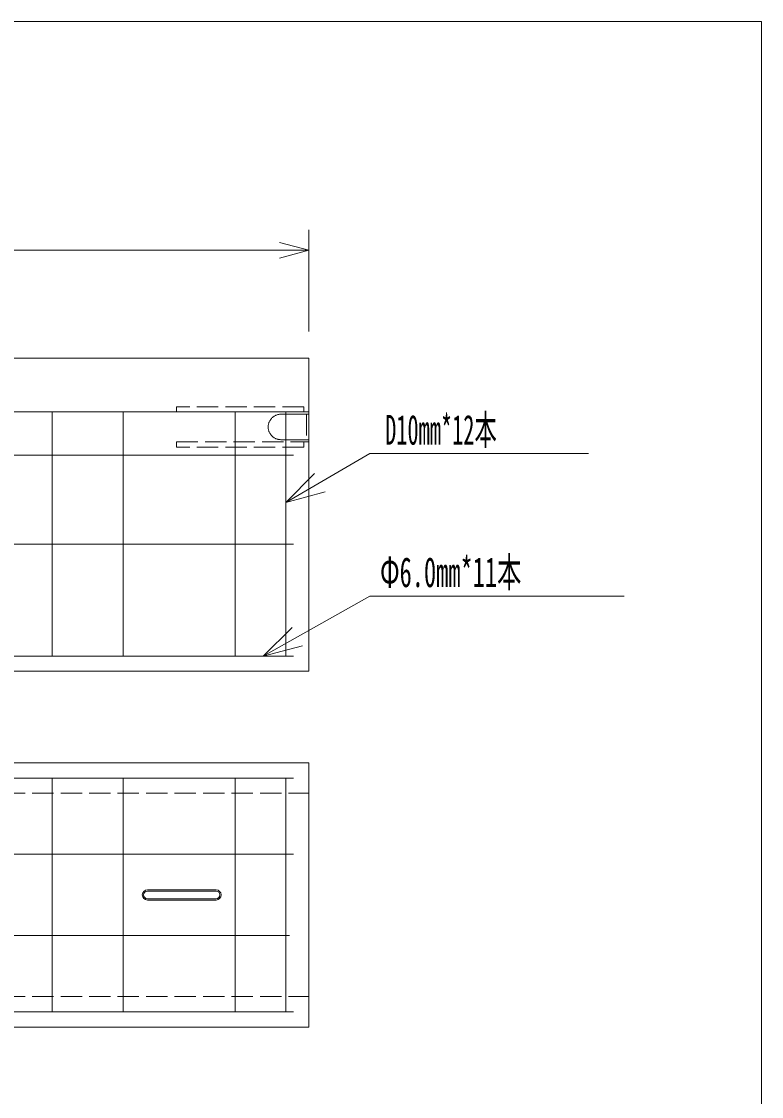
# Model space of a CAD drawing. Units: millimetres, scale not verified. Extents: x 174 to 5264, y 179 to 3819.
# Drawn here: x 3808 to 5264, y 1705 to 3819 of the extents above; entities that cross this region are included whole.
import ezdxf
from ezdxf.enums import TextEntityAlignment as Align

# ---------------------------------------------------------------- set-up
doc = ezdxf.new("R2010")
doc.units = ezdxf.units.MM
doc.header["$LTSCALE"] = 7
doc.linetypes.add('USER1', pattern=[8, 6, -2])
for name, color, linetype, lineweight in [('1', 7, 'Continuous', 18), ('17', 7, 'Continuous', 18), ('18', 7, 'Continuous', 18)]:
    doc.layers.add(name, color=color, linetype=linetype, lineweight=lineweight)
doc.styles.add('ＭＳ ゴシック', font='')
doc.styles.get('ＭＳ ゴシック').set_extended_font_data('MS Gothic')

msp = doc.modelspace()

# ---------------------------------------------------------------- linework, layer by layer
at = {"layer": '1'}
for p, q in [((5263.5, 3819), (173.5, 3819)), ((5263.5, 179), (5263.5, 3819)), ((4373.5, 3409), (4373.5, 3209)), ((4373.5, 3369), (4315.544, 3384.529)), ((2373.5, 3369), (4373.5, 3369)), ((4373.5, 3369), (4315.544, 3353.471)), ((2373.5, 3157), (4373.5, 3157)), ((4373.5, 2561), (4373.5, 3157)), ((4373.5, 2541), (4373.5, 2571)), ((2373.5, 2541), (4373.5, 2541)), ((4373.5, 2361), (2373.5, 2361)), ((4373.5, 1841), (4373.5, 2361)), ((4056, 2111), (4191, 2111)), ((4056, 2108.5), (4191, 2108.5)), ((4191, 2093.5), (4056, 2093.5)), ((4191, 2091), (4056, 2091)), ((2373.5, 1841), (4373.5, 1841))]:
    msp.add_line(p, q, dxfattribs=at)
at = {"layer": '1', "linetype": 'USER1'}
for p, q in [((4363.5, 3061), (4113.5, 3061)), ((4113.5, 3061), (4113.5, 3051)), ((4343.5, 3046.5), (4318.5, 3046.5)), ((4373.5, 3051), (4343.5, 3051)), ((4373.5, 3046.5), (4343.5, 3046.5)), ((4343.5, 3046.5), (4344, 3046.5)), ((4363.5, 3051), (4363.5, 3061)), ((4369, 3046.5), (4369, 2996.5)), ((4113.5, 2982), (4113.5, 2992)), ((4113.5, 2992), (4343.5, 2992)), ((4363.5, 2982), (4113.5, 2982)), ((4318.5, 2996.5), (4343.5, 2996.5)), ((4373.5, 2996.5), (4343.5, 2996.5)), ((4344, 2996.5), (4343.5, 2996.5)), ((4373.5, 2992), (4343.5, 2992)), ((4363.5, 2992), (4363.5, 2982)), ((2373.5, 2301), (4373.5, 2301)), ((2373.5, 1901), (4373.5, 1901))]:
    msp.add_line(p, q, dxfattribs=at)
for start, end in [(90, 180), (180, 270)]:
    msp.add_arc((4318.5, 3021.5), 25, start, end, dxfattribs=at)
at = {"layer": '1'}
for centre, radius, start, end in [((4056, 2101), 10, 90, 180), ((4056, 2101), 10, 180, 270), ((4056, 2101), 7.5, 90, 180), ((4056, 2101), 7.5, 180, 270), ((4191, 2101), 10, 0, 90), ((4191, 2101), 7.5, 0, 90), ((4191, 2101), 10, 270, 0), ((4191, 2101), 7.5, 270, 0)]:
    msp.add_arc(centre, radius, start, end, dxfattribs=at)
at = {"layer": '17'}
for p, q in [((3373.5, 3051), (4343.5, 3051)), ((4343.5, 2966), (3373.5, 2966)), ((4343.5, 2791), (3373.5, 2791)), ((4283.5, 2571), (4493.5, 2689)), ((4493.5, 2689), (4993.5, 2689)), ((4283.5, 2571), (4340.724, 2626.905)), ((4283.5, 2571), (4361.01, 2590.803)), ((4343.5, 2571), (3373.5, 2571)), ((3373.5, 2331), (4343.5, 2331)), ((3373.5, 2181), (4343.5, 2181)), ((3365.165, 2021), (4335.165, 2021)), ((3373.5, 1871), (4343.5, 1871))]:
    msp.add_line(p, q, dxfattribs=at)
at = {"layer": '18'}
for p, q in [((3868.5, 2571), (3868.5, 3051)), ((4008.5, 3051), (4008.5, 2571)), ((4228.5, 2571), (4228.5, 3051)), ((4328.5, 3051), (4328.5, 2571)), ((4328.5, 2872.893), (4493.5, 2969)), ((4493.5, 2969), (4923.5, 2969)), ((4328.5, 2872.893), (4384.851, 2929.677)), ((4328.5, 2872.893), (4405.694, 2893.894)), ((3868.5, 2331), (3868.5, 1871)), ((4008.5, 2331), (4008.5, 1871)), ((4228.5, 2331), (4228.5, 1871)), ((4328.5, 2331), (4328.5, 1871))]:
    msp.add_line(p, q, dxfattribs=at)

# ---------------------------------------------------------------- texts
at = {"layer": '17', "style": 'ＭＳ ゴシック', "width": 0.6}
msp.add_text('Φ6.0mm*11本', height=58.65, dxfattribs=at).set_placement((4513.5, 2689), align=Align.BOTTOM_LEFT)
at = {"layer": '18', "style": 'ＭＳ ゴシック', "width": 0.55}
msp.add_text('D10mm*12本', height=58.65, dxfattribs=at).set_placement((4523.5, 2969), align=Align.BOTTOM_LEFT)

doc.saveas('drawing.dxf')
